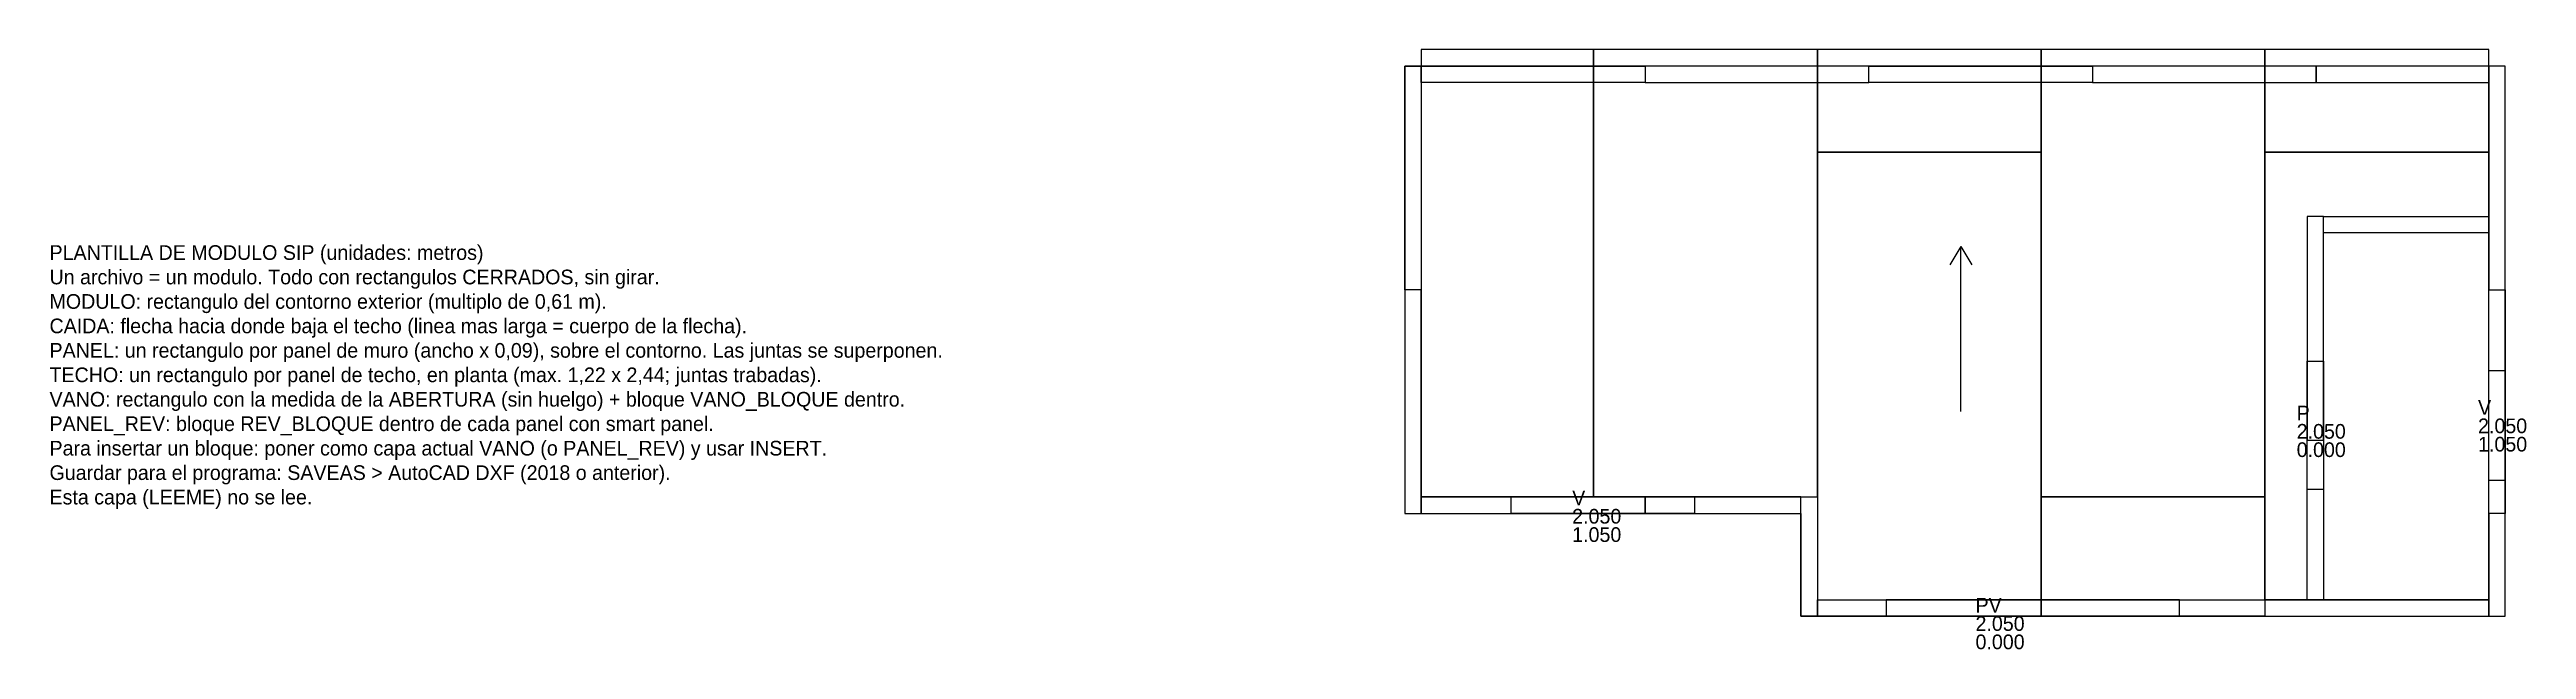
# Model space of a CAD drawing. Header units: metres. Extents: x -7.4 to 6.1, y -0.2 to 3.1.
import ezdxf

# ---------------------------------------------------------------- set-up
doc = ezdxf.new("R2010")
doc.units = ezdxf.units.M
for name, color, linetype in [('CAIDA', 1, 'Continuous'), ('LEEME', 8, 'Continuous'), ('MODULO', 7, 'Continuous'), ('PANEL', 3, 'Continuous'), ('TECHO', 4, 'Continuous'), ('VANO', 5, 'Continuous')]:
    doc.layers.add(name, color=color, linetype=linetype)

# ---------------------------------------------------------------- blocks, each defined once
blk = doc.blocks.new('VANO_BLOQUE')
for tag, p in [('TIPO', (0, 0)), ('ALTO', (0, -0.1)), ('ANTEPECHO', (0, -0.2))]:
    blk.add_attdef(tag, p, '', height=0.08)

msp = doc.modelspace()

# ---------------------------------------------------------------- linework, layer by layer
at = {"layer": 'CAIDA'}
for p, q in [((3.032, 2.016), (2.972, 1.916)), ((3.032, 1.116), (3.032, 2.016)), ((3.032, 2.016), (3.092, 1.916))]:
    msp.add_line(p, q, dxfattribs=at)
at = {"layer": 'MODULO'}
msp.add_lwpolyline([(0, 3), (0, 0.56), (2.16, 0.56), (2.16, 0), (6, 0), (6, 3)], close=True, dxfattribs=at)
at = {"layer": 'PANEL'}
for points in [[(0, 3), (0.09, 3), (0.09, 1.78), (0, 1.78)], [(1.31, 2.91), (0.09, 2.91), (0.09, 3), (1.31, 3)], [(2.53, 3), (1.31, 3), (1.31, 2.91), (2.53, 2.91)], [(3.75, 2.91), (2.53, 2.91), (2.53, 3), (3.75, 3)], [(4.97, 3), (3.75, 3), (3.75, 2.91), (4.97, 2.91)], [(5.91, 3), (4.97, 3), (4.97, 2.91), (5.91, 2.91)], [(5.91, 1.78), (6, 1.78), (6, 3), (5.91, 3)], [(4.92, 2.18), (4.92, 0.96), (5.01, 0.96), (5.01, 2.18)], [(5.01, 2.18), (5.91, 2.18), (5.91, 2.09), (5.01, 2.09)], [(0.09, 1.78), (0, 1.78), (0, 0.56), (0.09, 0.56)], [(6, 0.56), (5.91, 0.56), (5.91, 1.78), (6, 1.78)], [(4.92, 0.96), (5.01, 0.96), (5.01, 0.09), (4.92, 0.09)], [(0.09, 0.56), (1.31, 0.56), (1.31, 0.65), (0.09, 0.65)], [(1.31, 0.56), (2.16, 0.56), (2.16, 0.65), (1.31, 0.65)], [(2.16, 0.65), (2.25, 0.65), (2.25, 0), (2.16, 0)], [(5.91, 0), (6, 0), (6, 0.56), (5.91, 0.56)], [(2.25, 0.09), (3.47, 0.09), (3.47, 0), (2.25, 0)], [(3.47, 0.09), (4.69, 0.09), (4.69, 0), (3.47, 0)], [(4.69, 0), (5.91, 0), (5.91, 0.09), (4.69, 0.09)]]:
    msp.add_lwpolyline(points, close=True, dxfattribs=at)
at = {"layer": 'TECHO'}
for points in [[(1.03, 0.65), (1.03, 3.09), (0.09, 3.09), (0.09, 0.65)], [(2.25, 0.65), (2.25, 3.09), (1.03, 3.09), (1.03, 0.65)], [(2.25, 3.09), (2.25, 2.53), (3.47, 2.53), (3.47, 3.09)], [(4.69, 0.65), (4.69, 3.09), (3.47, 3.09), (3.47, 0.65)], [(4.69, 3.09), (4.69, 2.53), (5.91, 2.53), (5.91, 3.09)], [(2.25, 2.53), (2.25, 0.09), (3.47, 0.09), (3.47, 2.53)], [(4.69, 2.53), (4.69, 0.09), (5.91, 0.09), (5.91, 2.53)], [(4.69, 0.09), (4.69, 0.65), (3.47, 0.65), (3.47, 0.09)]]:
    msp.add_lwpolyline(points, close=True, dxfattribs=at)
at = {"layer": 'VANO'}
for points in [[(4.92, 1.39), (5.01, 1.39), (5.01, 0.69), (4.92, 0.69)], [(5.91, 1.34), (6, 1.34), (6, 0.74), (5.91, 0.74)], [(0.58, 0.65), (1.58, 0.65), (1.58, 0.56), (0.58, 0.56)], [(2.625, 0.09), (2.625, 0), (4.225, 0), (4.225, 0.09)]]:
    msp.add_lwpolyline(points, close=True, dxfattribs=at)

# ---------------------------------------------------------------- block references
for p, values in [((4.863, 1.068), {'TIPO': 'P', 'ALTO': '2.050', 'ANTEPECHO': '0.000'}), ((5.852, 1.098), {'TIPO': 'V', 'ALTO': '2.050', 'ANTEPECHO': '1.050'}), ((0.913, 0.605), {'TIPO': 'V', 'ALTO': '2.050', 'ANTEPECHO': '1.050'}), ((3.112, 0.02), {'TIPO': 'PV', 'ALTO': '2.050', 'ANTEPECHO': '0.000'})]:
    msp.add_blockref('VANO_BLOQUE', p, dxfattribs=at).add_auto_attribs(values)

# ---------------------------------------------------------------- texts
at = {"layer": 'LEEME', "insert": (-7.389, 2.023), "char_height": 0.08, "width": 5.5, "attachment_point": 1}
msp.add_mtext('PLANTILLA DE MODULO SIP (unidades: metros)\\PUn archivo = un modulo. Todo con rectangulos CERRADOS, sin girar.\\PMODULO: rectangulo del contorno exterior (multiplo de 0,61 m).\\PCAIDA: flecha hacia donde baja el techo (linea mas larga = cuerpo de la flecha).\\PPANEL: un rectangulo por panel de muro (ancho x 0,09), sobre el contorno. Las juntas se superponen.\\PTECHO: un rectangulo por panel de techo, en planta (max. 1,22 x 2,44; juntas trabadas).\\PVANO: rectangulo con la medida de la ABERTURA (sin huelgo) + bloque VANO_BLOQUE dentro.\\PPANEL_REV: bloque REV_BLOQUE dentro de cada panel con smart panel.\\PPara insertar un bloque: poner como capa actual VANO (o PANEL_REV) y usar INSERT.\\PGuardar para el programa: SAVEAS > AutoCAD DXF (2018 o anterior).\\PEsta capa (LEEME) no se lee.', dxfattribs=at)

doc.saveas('drawing.dxf')
